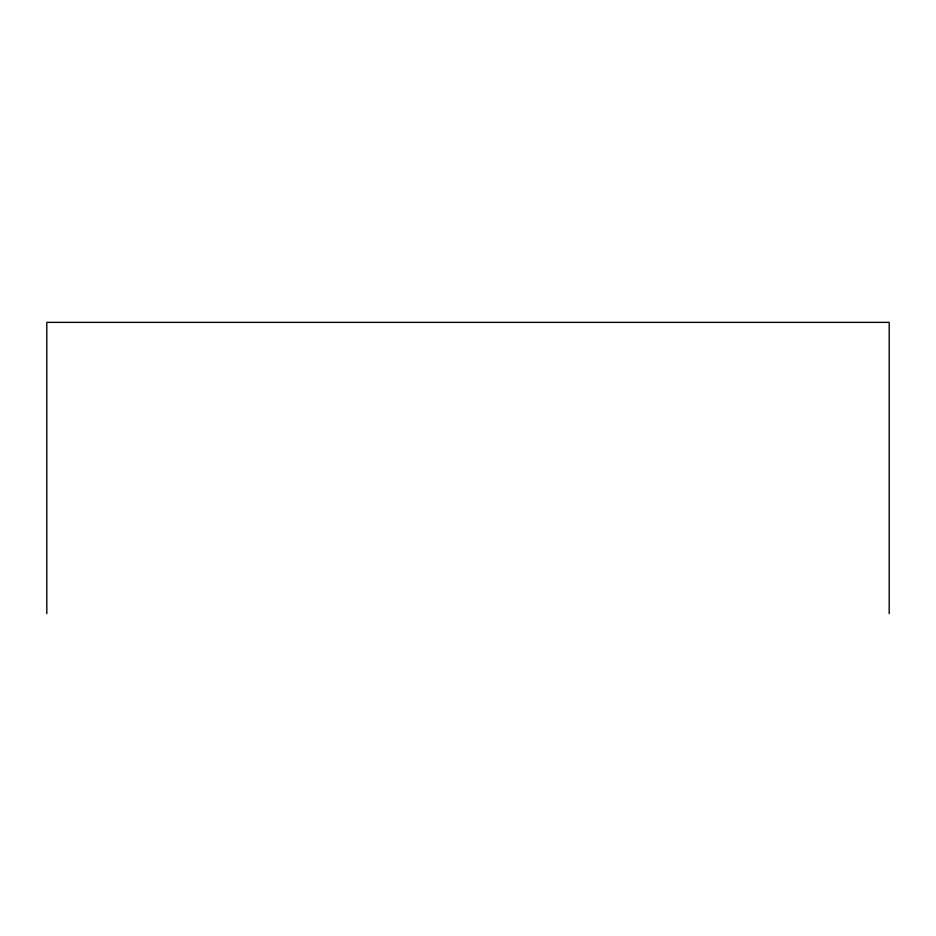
<?xml version="1.0" encoding="UTF-8"?>
<svg xmlns="http://www.w3.org/2000/svg" width="936" height="936" viewBox="0 0 936 936"><rect width="100%" height="100%" fill="white"/><g stroke="black" fill="none" stroke-linecap="round" stroke-linejoin="round"><path stroke-width="1.4" d="M889.2 613.63L889.2 322.37L46.8 322.37L46.8 613.63"/></g></svg>
